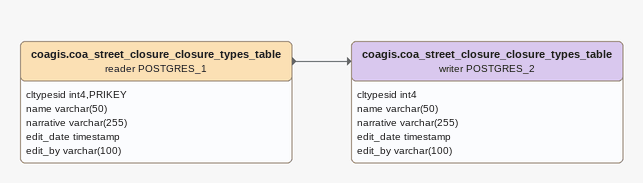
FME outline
coagis.coa_street_closure_closure_types_table (reader POSTGRES_1)
    attributes: cltypesid int4,PRIKEY, name varchar(50), narrative varchar(255), edit_date timestamp, edit_by varchar(100)
    -> coagis.coa_street_closure_closure_types_table (writer POSTGRES_2)
coagis.coa_street_closure_closure_types_table (writer POSTGRES_2)
    attributes: cltypesid int4, name varchar(50), narrative varchar(255), edit_date timestamp, edit_by varchar(100)
